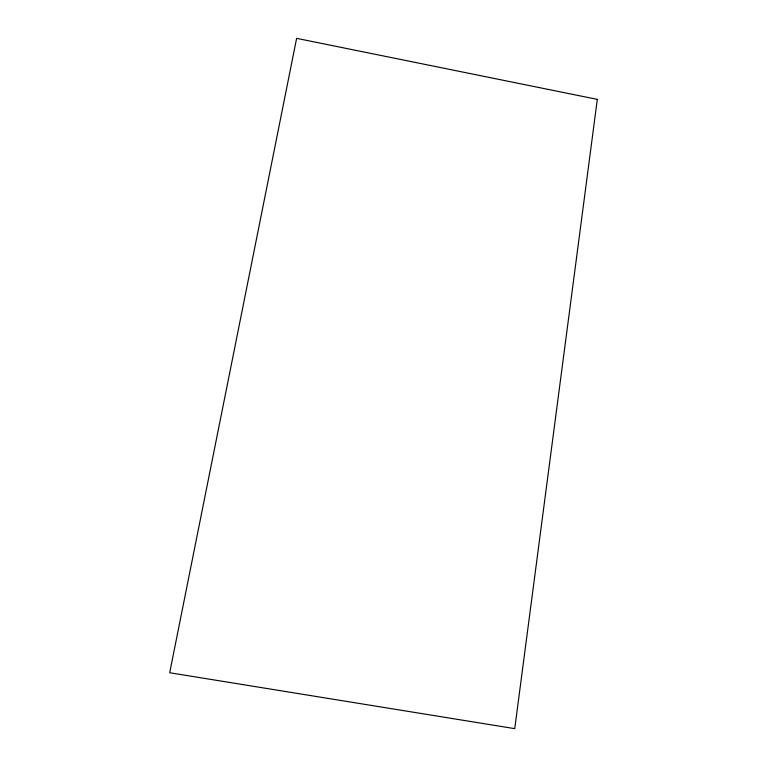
<?xml version="1.0" encoding="UTF-8"?>
<svg xmlns="http://www.w3.org/2000/svg" width="767" height="767" viewBox="0 0 767 767"><rect width="100%" height="100%" fill="white"/><g stroke="black" fill="none" stroke-linecap="round" stroke-linejoin="round"><path stroke-width="1.15" d="M597.311 99.374L514.743 728.65L169.689 672.745L296.618 38.35L597.311 99.374"/></g></svg>
